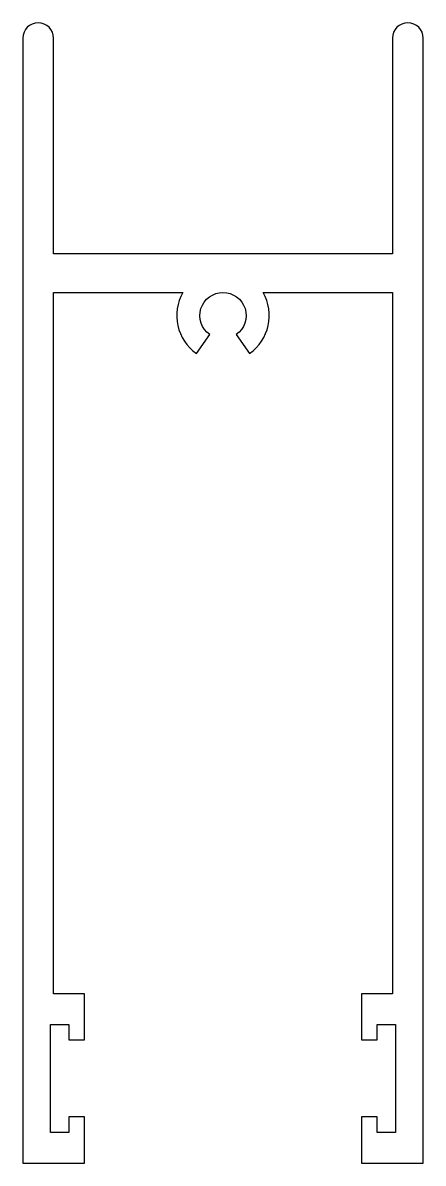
# Model space of a CAD drawing. Extents: x 250.1 to 276.1, y 196.9 to 270.9.
import ezdxf

# ---------------------------------------------------------------- set-up
doc = ezdxf.new("R2010")
doc.units = 0
doc.layers.add('ANA', color=220, linetype='CONTINUOUS')

msp = doc.modelspace()

# ---------------------------------------------------------------- linework, layer by layer
at = {"layer": 'ANA'}
msp.add_lwpolyline([(262.263, 250.647, -3.171595), (263.984, 250.647), (264.844, 249.418, 0.388879), (265.722, 253.376), (274.124, 253.376), (274.124, 207.876), (272.124, 207.876), (272.124, 204.876), (273.124, 204.876), (273.124, 205.876), (274.324, 205.876), (274.324, 198.876), (273.124, 198.876), (273.124, 199.876), (272.124, 199.876), (272.124, 196.876), (276.124, 196.876), (276.124, 269.876, 1), (274.124, 269.876), (274.124, 255.876), (252.124, 255.876), (252.124, 269.876, 1), (250.124, 269.876), (250.124, 196.876), (254.124, 196.876), (254.124, 199.876), (253.124, 199.876), (253.124, 198.876), (251.924, 198.876), (251.924, 205.876), (253.124, 205.876), (253.124, 204.876), (254.124, 204.876), (254.124, 207.876), (252.124, 207.876), (252.124, 253.376), (260.526, 253.376, 0.388879), (261.403, 249.418)], format="xyb", close=True, dxfattribs=at)

doc.saveas('drawing.dxf')
